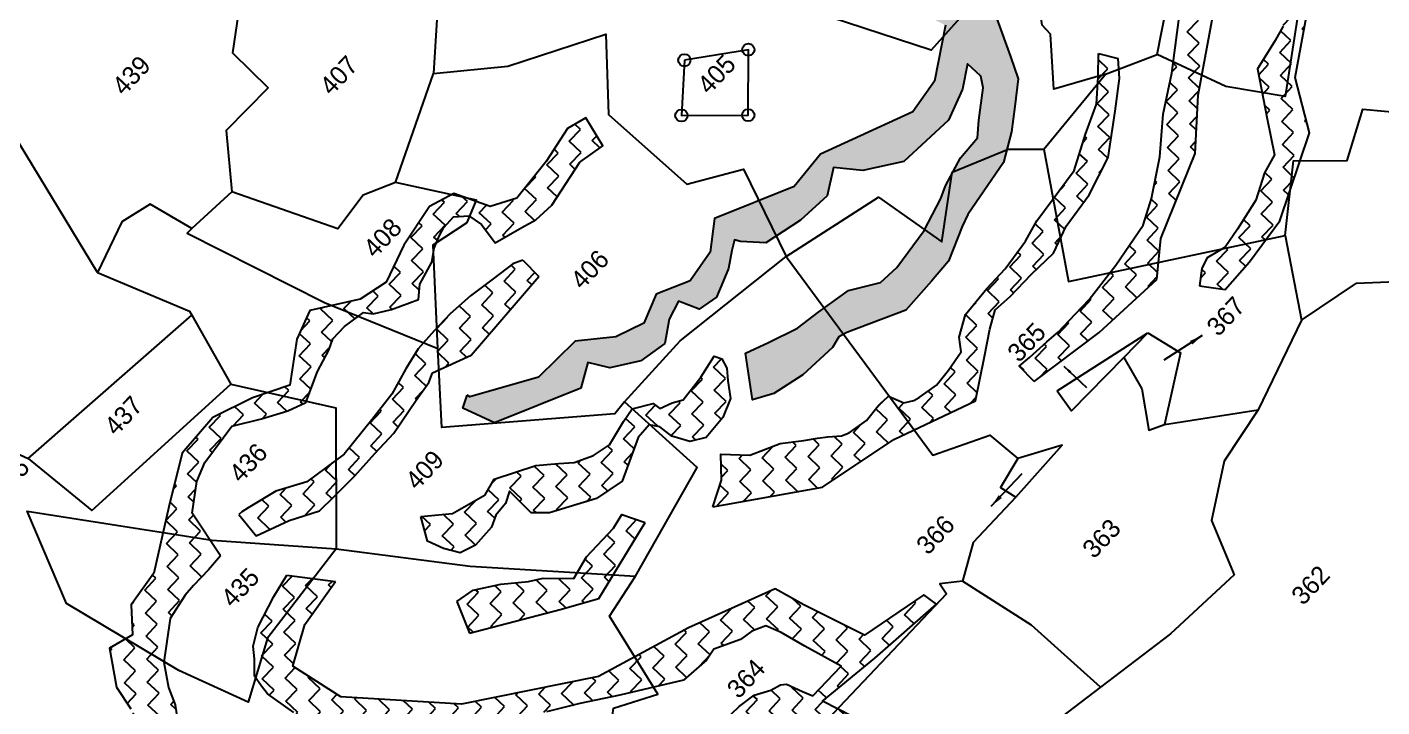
# Model space of a CAD drawing. Header units: metres. Extents: x 302481 to 307962, y 1946667 to 1951250.
# Drawn here: x 306660 to 307196, y 1948138 to 1948407 of the extents above; entities that cross this region are included whole.
import ezdxf

# ---------------------------------------------------------------- set-up
doc = ezdxf.new("R2010")
doc.units = ezdxf.units.M
for name, color, linetype in [('POLY_HATCH', 12, 'Continuous'), ('POLY_PARCEL', 6, 'Continuous'), ('SYM_ARROW', 1, 'Continuous'), ('SYM_STONE', 1, 'Continuous'), ('TEXT_PARCEL', 7, 'Continuous')]:
    doc.layers.add(name, color=color, linetype=linetype)
doc.styles.get("Standard").update_dxf_attribs({"font": 'simplex.shx'})
doc.styles.add('TEXT_MAP', font='')
doc.styles.get('TEXT_MAP').set_extended_font_data('Kruti Dev 050')
doc.dimstyles.get("Standard").update_dxf_attribs({"dimtxt": 0.18, "dimasz": 0.18, "dimexe": 0.18, "dimexo": 0.0625, "dimgap": 0.09, "dimtad": 0, "dimtih": 1, "dimtoh": 1, "dimdec": 4, "dimzin": 0, "dimdsep": 46, "dimtxsty": 'Standard', "dimcen": 0.09, "dimadec": 0, "dimazin": 0, "dimtfac": 1, "dimtdec": 4, "dimtofl": 0, "dimtmove": 0, "dimatfit": 3, "dimfxl": 1, "dimtolj": 1, "dimtzin": 0, "dimarcsym": 0})
pattern_1 = [(46.59836, (306648.6593, 1946662.5794), (-0.253821, 9.096249), [6.434523, -6.434523]), (136.59836, (306653.0805, 1946667.2544), (-9.096249, -0.253821), [6.434523, -6.434523])]

# ---------------------------------------------------------------- blocks, each defined once
blk = doc.blocks.new('STONE')
blk.add_circle((0, 0), 0.851)
blk = doc.blocks.new('TEXTARROW')
blk.add_leader([(0.04, -0.01), (8.68, -0.01)], dimstyle='Standard', override={"dimtxt": 2.5, "dimasz": 2.5, "dimexe": 1.25, "dimexo": 0.625, "dimgap": 0.625, "dimtad": 1, "dimtih": 0, "dimtoh": 0, "dimzin": 8, "dimcen": 2.5, "dimtofl": 1})

msp = doc.modelspace()

# ---------------------------------------------------------------- hatches: boundary and pattern name
at = {"layer": 'POLY_HATCH'}
h = msp.add_hatch(dxfattribs=at)
h.set_pattern_fill('ZIGZAG', color=256, scale=2.026621, angle=46.5984, style=0)
h.set_pattern_definition(pattern_1)
h.paths.add_polyline_path([(306741.79, 1949129.05), (306744.25, 1949143.9), (306753.24, 1949182.16), (306749.5, 1949187.67), (306742.5, 1949187.23), (306738.91, 1949163.47), (306735.98, 1949157.19), (306730.04, 1949147.71), (306725.87, 1949144.11), (306726.97, 1949132.51), (306716.38, 1949108.56), (306703.07, 1949084.92), (306692.96, 1949071.84), (306688.44, 1949067.06), (306686.02, 1949056.53), (306682.65, 1949052.17), (306695.55, 1949048.27), (306704.21, 1949057.43), (306718, 1949077.6), (306728.4, 1949094.17)])
h.paths.add_polyline_path([(306694.07, 1949138.51), (306706.37, 1949156.31), (306707.89, 1949167.01), (306696.06, 1949159.92), (306680.43, 1949136.81), (306654.25, 1949109.12), (306625.19, 1949042.23), (306613.76, 1949028.67), (306613.2, 1948999.56), (306626.1, 1948980.26), (306637.05, 1948963.92), (306641.18, 1948940.94), (306643.43, 1948913.62), (306634.04, 1948877.82), (306637.76, 1948854.12), (306645.99, 1948832.83), (306656.14, 1948809.45), (306660.98, 1948802.23), (306692.95, 1948815.15), (306709.12, 1948809.32), (306718.97, 1948786.51), (306721.55, 1948752.19), (306731.37, 1948751.11), (306745.49, 1948739.57), (306756.41, 1948719.08), (306767.8, 1948697.6), (306784.27, 1948678.26), (306802.48, 1948657.83), (306813.07, 1948639.33), (306816.15, 1948612.89), (306818.88, 1948583.73), (306819.2, 1948552.71), (306832.87, 1948511.31), (306856.09, 1948483.45), (306875.25, 1948466.35), (306892.82, 1948446.68), (306918.64, 1948446.06), (306943.47, 1948435.8), (306952.33, 1948421.12), (306981.18, 1948424.13), (307010.59, 1948414.42), (307023.2, 1948407.99), (307018.89, 1948385.82), (307010.34, 1948373.77), (306973.72, 1948356.96), (306963.31, 1948344.23), (306931.79, 1948331.52), (306930.17, 1948318.21), (306922.23, 1948306.81), (306908.77, 1948301.58), (306903.85, 1948290.1), (306892.79, 1948284.67), (306876.71, 1948282.96), (306862.18, 1948268.68), (306834.99, 1948260.94), (306833.99, 1948261.58), (306832.24, 1948256.48), (306844.81, 1948250.64), (306878.93, 1948264.4), (306881.75, 1948274.56), (306890.34, 1948272.48), (306902.67, 1948275.15), (306912.17, 1948282.01), (306913.84, 1948291.75), (306917.53, 1948298.83), (306925.75, 1948295.58), (306932.6, 1948300.43), (306935.15, 1948306.31), (306937.33, 1948311.8), (306938.69, 1948318.82), (306939.73, 1948323.11), (306942.08, 1948322.4), (306952.17, 1948321.92), (306965.88, 1948330.83), (306976.47, 1948340.44), (306978.87, 1948351.75), (306990.54, 1948350.53), (307006.72, 1948354.09), (307024.49, 1948370.49), (307029.97, 1948382.66), (307032.02, 1948392.8), (307037.19, 1948387.91), (307038.1, 1948383.28), (307036.51, 1948370.44), (307035.92, 1948363.45), (307029.16, 1948355.5), (307023.26, 1948344.48), (307021.47, 1948339.39), (307014.83, 1948326.8), (307003.99, 1948312.15), (306997.57, 1948306.15), (306984.86, 1948303.07), (306973.07, 1948294.6), (306964.72, 1948288.16), (306953.25, 1948282.41), (306944.06, 1948278.27), (306946.89, 1948259.74), (306955.35, 1948262.31), (306966.78, 1948269.61), (306978.5, 1948280.41), (306981.1, 1948284.75), (306984.15, 1948286.38), (307007.56, 1948295.19), (307017.71, 1948306.72), (307024.47, 1948314.67), (307029.91, 1948328.39), (307032.1, 1948333.1), (307046.27, 1948353.66), (307049.43, 1948365.77), (307050.7, 1948375.89), (307051.95, 1948386.78), (307049, 1948395.61), (307043.55, 1948410.57), (307030.46, 1948421.44), (307023.32, 1948427.44), (306985.06, 1948437.21), (306962.7, 1948432.7), (306955.85, 1948446.73), (306954.25, 1948448.24), (306949.5, 1948451.98), (306942.86, 1948453.73), (306933.86, 1948456.96), (306917.9, 1948459.22), (306900.55, 1948456.01), (306889.49, 1948463.45), (306885.9, 1948481.18), (306876, 1948489.04), (306864.85, 1948499.58), (306855.59, 1948512.11), (306841.77, 1948535.75), (306839.01, 1948565.52), (306835.27, 1948603.02), (306828.96, 1948635.4), (306819.12, 1948657.7), (306817.07, 1948661.9), (306812.69, 1948666.04), (306810.24, 1948670.62), (306802.28, 1948678.15), (306782.97, 1948703.96), (306778.17, 1948709.25), (306772.56, 1948716.07), (306765.64, 1948727.89), (306757.18, 1948739.67), (306752.41, 1948744.19), (306730.12, 1948765.26), (306729.8, 1948785.29), (306714.8, 1948809.29), (306701.48, 1948828.68), (306689.16, 1948839.57), (306688.49, 1948861.53), (306689.2, 1948878.22), (306695.35, 1948894.28), (306690.74, 1948906.95), (306703.75, 1948941.43), (306696.04, 1948968.35), (306689.98, 1948991.43), (306684.76, 1948997.87), (306682.01, 1949013.3), (306680.77, 1949030.32), (306676.74, 1949049.98), (306666.8, 1949045.05), (306669.15, 1949015.65), (306676.48, 1948991.11), (306681.78, 1948981.57), (306681.45, 1948965.28), (306687.05, 1948944.9), (306684.2, 1948935.51), (306680.06, 1948916.79), (306679.27, 1948903.2), (306678.34, 1948880.69), (306677.63, 1948864), (306675.65, 1948851.54), (306679.32, 1948830.71), (306684.31, 1948818.44), (306672.75, 1948815.79), (306669.31, 1948828.1), (306660.66, 1948846.85), (306651.62, 1948862.46), (306646.26, 1948874.32), (306650.92, 1948888.02), (306652.7, 1948893.89), (306657.41, 1948906.04), (306658.64, 1948917.71), (306657.72, 1948923.11), (306657.8, 1948934.35), (306656.68, 1948946.72), (306654.52, 1948954.8), (306652.32, 1948964.43), (306647.04, 1948973.2), (306641.85, 1948978.87), (306635.44, 1948986.44), (306627.04, 1948995.89), (306625.46, 1949010.96), (306627.26, 1949030.4), (306636.44, 1949048.88), (306642.99, 1949064.57), (306650, 1949077.56), (306659.91, 1949097.61), (306666.63, 1949107.11), (306677.98, 1949117.51), (306684.76, 1949124.68), (306691.56, 1949131.08)])
h = msp.add_hatch(dxfattribs=at)
h.set_pattern_fill('ZIGZAG', color=256, scale=2.026621, angle=46.5984, style=0)
h.set_pattern_definition(pattern_1)
h.paths.add_polyline_path([(307129.4, 1948413.75), (307124.59, 1948435.16), (307117.83, 1948442.47), (307097.78, 1948451.21), (307093.98, 1948470.31), (307124.04, 1948450.55), (307133.91, 1948449.42), (307141.55, 1948452.68), (307147.46, 1948468.08), (307146.24, 1948478.35), (307147.29, 1948482.84), (307161.56, 1948474.81), (307166.95, 1948474.73), (307171.63, 1948474.86), (307178.57, 1948478.34), (307184.51, 1948483.66), (307186.48, 1948488.64), (307186.65, 1948491.22), (307197.22, 1948498.55), (307199.98, 1948500.5), (307208.94, 1948498.41), (307221.3, 1948500.4), (307230.68, 1948514.42), (307218.59, 1948515.62), (307213.36, 1948508.02), (307189.19, 1948505.9), (307178.81, 1948493.65), (307159.85, 1948491.69), (307139.53, 1948489.56), (307132.76, 1948463.04), (307118.86, 1948461.59), (307090.1, 1948476.01), (307076.49, 1948475.09), (307081.25, 1948463.2), (307090.5, 1948446.45), (307109.79, 1948439.98), (307117.27, 1948423.34), (307112.8, 1948389.09), (307109.43, 1948372.88), (307108.02, 1948355.97), (307104.72, 1948339.48), (307101.5, 1948328.85), (307090.69, 1948313.08), (307080.05, 1948299.42), (307074.59, 1948293.64), (307067.98, 1948286.66), (307063.4, 1948282.78), (307056.55, 1948276.5), (307052.42, 1948273.1), (307058.3, 1948267.03), (307084.03, 1948286.39), (307106.86, 1948307.38), (307108.44, 1948323.65), (307122.04, 1948357.31), (307123.28, 1948380.3)])
h = msp.add_hatch(dxfattribs=at)
h.set_pattern_fill('ZIGZAG', color=256, scale=2.026621, angle=46.5984, style=0)
h.set_pattern_definition(pattern_1)
h.paths.add_polyline_path([(307177.29, 1948464.95), (307162.58, 1948454.69), (307157.65, 1948446.58), (307152.52, 1948437.3), (307152.44, 1948431.44), (307156.48, 1948420.78), (307157.67, 1948411.44), (307156.84, 1948407.67), (307153.72, 1948401.96), (307150.35, 1948396.47), (307146.76, 1948390.75), (307150.56, 1948370.96), (307153.53, 1948356.75), (307149.51, 1948349.61), (307146.06, 1948338.74), (307138.87, 1948327.29), (307133.91, 1948320.12), (307126.77, 1948315.93), (307124.77, 1948311.89), (307123.82, 1948304.94), (307133.99, 1948303.48), (307143.53, 1948314.35), (307155.6, 1948330.64), (307167.35, 1948365.45), (307161.69, 1948387.36), (307167.1, 1948416.64), (307166.64, 1948443.65), (307186.57, 1948458.83), (307213.67, 1948470.21), (307239.29, 1948500.83), (307247.68, 1948512.74), (307238.61, 1948513.63), (307232.26, 1948502.35), (307223.34, 1948494.37), (307211.1, 1948488.16), (307197.32, 1948469.26)])
h = msp.add_hatch(dxfattribs=at)
h.set_pattern_fill('ZIGZAG', color=256, scale=2.026621, angle=46.5984, style=0)
h.set_pattern_definition(pattern_1)
h.paths.add_polyline_path([(307000.65, 1948261.26), (306996.54, 1948257.4), (306992.02, 1948251.64), (306985.12, 1948246.76), (306982.11, 1948245.51), (306976.73, 1948245.12), (306972.53, 1948244.53), (306967.17, 1948243.68), (306957.83, 1948242.47), (306952.03, 1948240.2), (306945.77, 1948237.91), (306934.28, 1948238.29), (306934.56, 1948227.99), (306931.11, 1948217.37), (306974.54, 1948225.2), (307002.77, 1948244.06), (307035.11, 1948259.4), (307038.73, 1948276.93), (307040.78, 1948287.76), (307042.91, 1948295.32), (307048.86, 1948300.64), (307057.28, 1948309.55), (307065.96, 1948317.76), (307071.05, 1948328.45), (307080.09, 1948340.89), (307087.65, 1948355.63), (307090.42, 1948373.98), (307092.18, 1948386.92), (307091.56, 1948394.8), (307083.79, 1948396.89), (307083.64, 1948387.55), (307083, 1948376.76), (307078.64, 1948364.92), (307074.12, 1948350.5), (307059.43, 1948330.64), (307054.97, 1948322.55), (307046.84, 1948311.54), (307039.55, 1948303.83), (307031.16, 1948293.52), (307028.6, 1948284.55), (307029.46, 1948278.71), (307024.5, 1948271.54), (307019.75, 1948265.55), (307012.85, 1948260.67), (307010.78, 1948259.44), (307006.82, 1948258.63)])
h = msp.add_hatch(dxfattribs=at)
h.set_pattern_fill('ZIGZAG', color=256, scale=2.026621, angle=46.5984, style=0)
h.set_pattern_definition(pattern_1)
h.paths.add_polyline_path([(306927.34, 1948133.11), (306917.65, 1948134.86), (306912.59, 1948131.35), (306903.26, 1948128.39), (306895.6, 1948129.97), (306871.85, 1948113.15), (306868.03, 1948113.98), (306865.76, 1948114.82), (306859.76, 1948113.08), (306853.55, 1948110.66), (306847.64, 1948105.33), (306840.61, 1948100.2), (306836.02, 1948095.81), (306831.24, 1948090.3), (306823.23, 1948088.28), (306818.07, 1948088.35), (306815.8, 1948089.19), (306808.41, 1948097.05), (306799.52, 1948110.69), (306787.95, 1948115.97), (306779.76, 1948111.92), (306770.8, 1948111.67), (306767.5, 1948109.56), (306757.44, 1948113.46), (306742.05, 1948118.86), (306728.82, 1948127), (306718.95, 1948135.46), (306718.41, 1948139.03), (306715.75, 1948145.91), (306713.91, 1948155.94), (306716.35, 1948173.27), (306722.37, 1948182.41), (306725.63, 1948186.31), (306731.51, 1948192.53), (306736.29, 1948198.05), (306725.09, 1948214.87), (306726.99, 1948227.48), (306730.15, 1948234.96), (306740.74, 1948249.39), (306752.54, 1948252.19), (306762.99, 1948255.4), (306770.07, 1948258.74), (306774.67, 1948270.98), (306779.14, 1948279.4), (306780.81, 1948283.93), (306785.39, 1948288.77), (306792.86, 1948294.36), (306796.68, 1948293.79), (306804.03, 1948295.57), (306814.69, 1948299.46), (306815.19, 1948305.53), (306819.89, 1948314.18), (306820.85, 1948319.81), (306822.96, 1948324.8), (306824.66, 1948327.99), (306828.59, 1948332.14), (306834.63, 1948332.53), (306839.65, 1948329.09), (306845.01, 1948321.84), (306855.6, 1948327.97), (306861.12, 1948331.05), (306867.46, 1948336.83), (306878.58, 1948353.79), (306887.6, 1948360.26), (306880.97, 1948371.39), (306873.7, 1948367.2), (306865.18, 1948354.04), (306853.62, 1948339.63), (306843.03, 1948336.3), (306828.65, 1948341.42), (306819.07, 1948336.31), (306808.91, 1948320.98), (306801.92, 1948306.38), (306791.54, 1948299.55), (306771.63, 1948295.1), (306766.46, 1948283.74), (306763.72, 1948265.55), (306749.03, 1948260.51), (306733.25, 1948252.78), (306721.15, 1948238.67), (306715.93, 1948217.42), (306709.95, 1948191.22), (306701, 1948178.69), (306701.48, 1948166.74), (306692.33, 1948161.43), (306695.14, 1948146.05), (306700.85, 1948137.45), (306707.8, 1948122.08), (306714.76, 1948114.57), (306727.91, 1948109.47), (306745.03, 1948103.53), (306756.17, 1948096.3), (306789.79, 1948100.61), (306796.76, 1948100.54), (306806.68, 1948081.75), (306818.63, 1948069.92), (306841.28, 1948083.37), (306865.41, 1948100.37), (306885.84, 1948101.43), (306908.56, 1948107.98), (306935.1, 1948122.71), (306956.46, 1948132.41), (306971.86, 1948123.12), (306989.16, 1948114.31), (306998.07, 1948128.52), (306974.54, 1948140.5), (306995.29, 1948157.52), (307019.7, 1948178.84), (307014.72, 1948182.58), (306991.15, 1948166.67), (306967.23, 1948178.63), (306955.8, 1948184.98), (306921.53, 1948169.54), (306885.86, 1948150.28), (306831.63, 1948139.28), (306783.89, 1948142.22), (306764.93, 1948154.38), (306769.74, 1948170.85), (306781.78, 1948187.9), (306762.6, 1948190.35), (306757.42, 1948181.97), (306751.03, 1948169.69), (306749.22, 1948162.24), (306749.8, 1948157.32), (306749.76, 1948150.37), (306752.56, 1948146.42), (306754.89, 1948143.35), (306765.4, 1948136.02), (306776.55, 1948129.84), (306809.29, 1948129.98), (306814.4, 1948131.7), (306831.63, 1948132.86), (306844.62, 1948133.23), (306865.38, 1948136.29), (306878.52, 1948139.57), (306894.34, 1948142.94), (306919.51, 1948148.81), (306928.71, 1948156.69), (306931.51, 1948161.03), (306942.16, 1948164.92), (306946.56, 1948168.18), (306952.1, 1948170.36), (306958.23, 1948167.62), (306967.56, 1948162.28), (306981.9, 1948154.39), (306970.79, 1948142.64), (306966.71, 1948144.32), (306960.35, 1948147.28), (306957.9, 1948146.98), (306954.14, 1948144.86), (306947.47, 1948142.88), (306941.54, 1948138.45), (306935.65, 1948132.68)])
h = msp.add_hatch(dxfattribs=at)
h.set_pattern_fill('ZIGZAG', color=256, scale=2.026621, angle=46.5984, style=0)
h.set_pattern_definition(pattern_1)
h.paths.add_polyline_path([(306818.76, 1948266.66), (306820.23, 1948270.45), (306835.5, 1948277.42), (306862.28, 1948308.58), (306855.96, 1948314.98), (306851.96, 1948313.52), (306844.27, 1948307.7), (306835.27, 1948300.94), (306827.17, 1948293.76), (306820.85, 1948287.08), (306814.55, 1948279.96), (306809.61, 1948271.97), (306804.06, 1948261.95), (306796.26, 1948251.86), (306785.2, 1948238.32), (306770.48, 1948227.37), (306758.26, 1948223.66), (306747.23, 1948217.07), (306744.81, 1948215.43), (306743.57, 1948214.43), (306750.48, 1948205.99), (306763.54, 1948211.96), (306775.54, 1948215.89), (306781.22, 1948221.43), (306789.51, 1948229.74), (306797.34, 1948238.48), (306804.97, 1948246.54), (306813.8, 1948259.57)])
h = msp.add_hatch(dxfattribs=at)
h.set_pattern_fill('ZIGZAG', color=256, scale=2.026621, angle=46.5984, style=0)
h.set_pattern_definition(pattern_1)
h.paths.add_polyline_path([(306859.33, 1948215.02), (306866.59, 1948214.99), (306885.17, 1948220.67), (306895.29, 1948227.51), (306903.61, 1948250.28), (306910.15, 1948249.01), (306914.94, 1948245.4), (306922.02, 1948243.26), (306928.54, 1948244.85), (306935.11, 1948252.77), (306938.18, 1948260.35), (306936.08, 1948273.38), (306934.71, 1948275.94), (306931.64, 1948277.03), (306926.48, 1948268.68), (306919.46, 1948259.82), (306915.05, 1948258.52), (306910.19, 1948256.28), (306907.56, 1948258.31), (306899.18, 1948256.2), (306895.81, 1948251.18), (306890.21, 1948241.89), (306884, 1948237.73), (306876.35, 1948234.94), (306870.04, 1948234.52), (306861.16, 1948233.8), (306844.67, 1948228.42), (306841.1, 1948222.23), (306828.18, 1948214.83), (306815.57, 1948213.54), (306818.18, 1948203.78), (306824.58, 1948200.91), (306831.19, 1948199.23), (306837.25, 1948202.27), (306843.56, 1948209.42), (306845.3, 1948214.15), (306849.16, 1948218.71), (306850.66, 1948223.67)])
h = msp.add_hatch(dxfattribs=at)
h.set_pattern_fill('ZIGZAG', color=256, scale=2.026621, angle=46.5984, style=0)
h.set_pattern_definition(pattern_1)
h.paths.add_polyline_path([(306870.81, 1948176.78), (306886.06, 1948181.13), (306904.44, 1948211.17), (306895.18, 1948214.4), (306891.81, 1948208.91), (306881.12, 1948197.6), (306876.2, 1948189.03), (306864.02, 1948189.15), (306858.2, 1948187.82), (306847.22, 1948186.8), (306836.28, 1948184.38), (306829.84, 1948179.98), (306834.87, 1948167.45)])

# ---------------------------------------------------------------- linework, layer by layer
for points in [[(307123.82, 1948304.94), (307133.99, 1948303.48), (307143.53, 1948314.35), (307155.6, 1948330.64), (307167.35, 1948365.45), (307161.69, 1948387.36), (307167.1, 1948416.64), (307166.64, 1948443.65), (307186.57, 1948458.83), (307213.67, 1948470.21), (307239.29, 1948500.83), (307255.56, 1948523.93), (307253.59, 1948543.83), (307235.51, 1948572.64)], [(307112.8, 1948389.09), (307117.27, 1948423.34)], [(307043.55, 1948410.57), (307049, 1948395.61), (307051.95, 1948386.78), (307050.7, 1948375.89), (307049.43, 1948365.77), (307046.27, 1948353.66), (307032.1, 1948333.1), (307029.91, 1948328.39), (307024.47, 1948314.67), (307017.71, 1948306.72), (307007.56, 1948295.19), (306984.15, 1948286.38), (306981.1, 1948284.75), (306978.5, 1948280.41), (306966.78, 1948269.61), (306955.35, 1948262.31), (306946.89, 1948259.74), (306944.06, 1948278.27), (306953.25, 1948282.41), (306964.72, 1948288.16), (306973.07, 1948294.6), (306984.86, 1948303.07), (306997.57, 1948306.15), (307003.99, 1948312.15), (307014.83, 1948326.8), (307021.47, 1948339.39), (307023.26, 1948344.48), (307029.16, 1948355.5), (307035.92, 1948363.45), (307036.51, 1948370.44), (307038.1, 1948383.28), (307037.19, 1948387.91), (307032.02, 1948392.8), (307029.97, 1948382.66), (307024.49, 1948370.49), (307006.72, 1948354.09), (306990.54, 1948350.53), (306978.87, 1948351.75), (306976.47, 1948340.44), (306965.88, 1948330.83), (306952.17, 1948321.92), (306942.08, 1948322.4), (306939.73, 1948323.11), (306938.69, 1948318.82), (306937.33, 1948311.8), (306935.15, 1948306.31), (306932.6, 1948300.43), (306925.75, 1948295.58), (306917.53, 1948298.83), (306913.84, 1948291.75), (306912.17, 1948282.01), (306902.67, 1948275.15), (306890.34, 1948272.48), (306881.75, 1948274.56), (306878.93, 1948264.4), (306844.81, 1948250.64), (306832.24, 1948256.48), (306833.99, 1948261.58)], [(307106.86, 1948307.38), (307108.44, 1948323.65), (307122.04, 1948357.31), (307123.28, 1948380.3), (307129.4, 1948413.75)], [(307023.2, 1948407.99), (307018.89, 1948385.82), (307010.34, 1948373.77), (306973.72, 1948356.96), (306963.31, 1948344.23), (306931.79, 1948331.52), (306930.17, 1948318.21), (306922.23, 1948306.81), (306908.77, 1948301.58), (306903.85, 1948290.1), (306892.79, 1948284.67), (306876.71, 1948282.96), (306862.18, 1948268.68), (306834.99, 1948260.94), (306833.99, 1948261.58)], [(307156.84, 1948407.67), (307153.72, 1948401.96), (307150.35, 1948396.47), (307146.76, 1948390.75), (307150.56, 1948370.96), (307153.53, 1948356.75), (307149.51, 1948349.61), (307146.06, 1948338.74), (307138.87, 1948327.29), (307133.91, 1948320.12), (307126.77, 1948315.93), (307124.77, 1948311.89), (307123.82, 1948304.94)], [(306931.11, 1948217.37), (306934.56, 1948227.99), (306934.28, 1948238.29), (306945.77, 1948237.91), (306952.03, 1948240.2), (306957.83, 1948242.47), (306967.17, 1948243.68), (306972.53, 1948244.53), (306976.73, 1948245.12), (306982.11, 1948245.51), (306985.12, 1948246.76), (306992.02, 1948251.64), (306996.54, 1948257.4), (307000.65, 1948261.26), (307006.82, 1948258.63), (307010.78, 1948259.44), (307012.85, 1948260.67), (307019.75, 1948265.55), (307024.5, 1948271.54), (307029.46, 1948278.71), (307028.6, 1948284.55), (307031.16, 1948293.52), (307039.55, 1948303.83), (307046.84, 1948311.54), (307054.97, 1948322.55), (307059.43, 1948330.64), (307074.12, 1948350.5), (307078.64, 1948364.92), (307083, 1948376.76), (307083.64, 1948387.55), (307083.79, 1948396.89)], [(307035.11, 1948259.4), (307038.73, 1948276.93), (307040.78, 1948287.76), (307042.91, 1948295.32), (307048.86, 1948300.64), (307057.28, 1948309.55), (307065.96, 1948317.76), (307071.05, 1948328.45), (307080.09, 1948340.89), (307087.65, 1948355.63), (307090.42, 1948373.98), (307092.18, 1948386.92), (307091.56, 1948394.8)], [(307083.79, 1948396.89), (307091.56, 1948394.8)], [(307058.3, 1948267.03), (307052.42, 1948273.1), (307056.55, 1948276.5), (307063.4, 1948282.78), (307067.98, 1948286.66), (307074.59, 1948293.64), (307080.05, 1948299.42), (307090.69, 1948313.08), (307101.5, 1948328.85), (307104.72, 1948339.48), (307108.02, 1948355.97), (307109.43, 1948372.88), (307112.8, 1948389.09)], [(306878.58, 1948353.79), (306887.6, 1948360.26), (306880.97, 1948371.39), (306873.7, 1948367.2), (306865.18, 1948354.04), (306853.62, 1948339.63), (306843.03, 1948336.3), (306828.65, 1948341.42), (306819.07, 1948336.31), (306808.91, 1948320.98), (306801.92, 1948306.38), (306791.54, 1948299.55), (306771.63, 1948295.1), (306766.46, 1948283.74), (306763.72, 1948265.55), (306749.03, 1948260.51), (306733.25, 1948252.78), (306721.15, 1948238.67), (306715.93, 1948217.42), (306709.95, 1948191.22), (306701, 1948178.69), (306701.48, 1948166.74), (306692.33, 1948161.43), (306695.14, 1948146.05), (306700.85, 1948137.45)], [(306867.46, 1948336.83), (306878.58, 1948353.79)], [(306725.09, 1948214.87), (306726.99, 1948227.48), (306730.15, 1948234.96), (306740.74, 1948249.39), (306752.54, 1948252.19), (306762.99, 1948255.4), (306770.07, 1948258.74), (306774.67, 1948270.98), (306779.14, 1948279.4), (306780.81, 1948283.93), (306785.39, 1948288.77), (306792.86, 1948294.36), (306796.68, 1948293.79), (306804.03, 1948295.57), (306814.69, 1948299.46), (306815.19, 1948305.53), (306819.89, 1948314.18), (306820.85, 1948319.81), (306822.96, 1948324.8), (306824.66, 1948327.99), (306828.59, 1948332.14), (306834.63, 1948332.53), (306839.65, 1948329.09), (306845.01, 1948321.84), (306855.6, 1948327.97), (306861.12, 1948331.05), (306867.46, 1948336.83)], [(306855.96, 1948314.98), (306851.96, 1948313.52), (306844.27, 1948307.7), (306835.27, 1948300.94), (306827.17, 1948293.76), (306820.85, 1948287.08), (306814.55, 1948279.96), (306809.61, 1948271.97), (306804.06, 1948261.95), (306796.26, 1948251.86), (306785.2, 1948238.32), (306770.48, 1948227.37), (306758.26, 1948223.66), (306747.23, 1948217.07), (306744.81, 1948215.43), (306743.57, 1948214.43)], [(306855.96, 1948314.98), (306862.28, 1948308.58)], [(306820.23, 1948270.45), (306835.5, 1948277.42), (306862.28, 1948308.58)], [(307058.3, 1948267.03), (307084.03, 1948286.39), (307106.86, 1948307.38)], [(306743.57, 1948214.43), (306750.48, 1948205.99), (306763.54, 1948211.96), (306775.54, 1948215.89), (306781.22, 1948221.43), (306789.51, 1948229.74), (306797.34, 1948238.48), (306804.97, 1948246.54), (306813.8, 1948259.57), (306818.76, 1948266.66), (306820.23, 1948270.45)], [(306931.11, 1948217.37), (306974.54, 1948225.2), (307002.77, 1948244.06), (307035.11, 1948259.4)], [(306736.29, 1948198.05), (306725.09, 1948214.87)], [(306829.84, 1948179.98), (306836.28, 1948184.38), (306847.22, 1948186.8), (306858.2, 1948187.82), (306864.02, 1948189.15), (306876.2, 1948189.03), (306881.12, 1948197.6), (306891.81, 1948208.91), (306895.18, 1948214.4), (306904.44, 1948211.17)], [(306834.87, 1948167.45), (306870.81, 1948176.78), (306886.06, 1948181.13), (306904.44, 1948211.17)], [(306736.29, 1948198.05), (306731.51, 1948192.53), (306725.63, 1948186.31), (306722.37, 1948182.41), (306716.35, 1948173.27), (306713.91, 1948155.94), (306715.75, 1948145.91), (306718.41, 1948139.03), (306718.95, 1948135.46)], [(306765.4, 1948136.02), (306754.89, 1948143.35), (306752.56, 1948146.42), (306749.76, 1948150.37), (306749.8, 1948157.32), (306749.22, 1948162.24), (306751.03, 1948169.69), (306757.42, 1948181.97), (306762.6, 1948190.35)], [(306762.6, 1948190.35), (306781.78, 1948187.9)], [(306998.07, 1948128.52), (306974.54, 1948140.5), (306995.29, 1948157.52), (307019.7, 1948178.84), (307014.72, 1948182.58), (306991.15, 1948166.67), (306967.23, 1948178.63), (306955.8, 1948184.98), (306921.53, 1948169.54), (306885.86, 1948150.28), (306831.63, 1948139.28), (306783.89, 1948142.22), (306764.93, 1948154.38), (306769.74, 1948170.85), (306781.78, 1948187.9)], [(306829.84, 1948179.98), (306834.87, 1948167.45)], [(306935.65, 1948132.68), (306941.54, 1948138.45), (306947.47, 1948142.88), (306954.14, 1948144.86), (306957.9, 1948146.98), (306960.35, 1948147.28), (306966.71, 1948144.32), (306970.79, 1948142.64), (306981.9, 1948154.39), (306967.56, 1948162.28), (306958.23, 1948167.62), (306952.1, 1948170.36), (306946.56, 1948168.18), (306942.16, 1948164.92), (306931.51, 1948161.03), (306928.71, 1948156.69), (306919.51, 1948148.81), (306894.34, 1948142.94), (306878.52, 1948139.57), (306865.38, 1948136.29)]]:
    msp.add_lwpolyline(points, dxfattribs=at)
msp.add_lwpolyline([(306815.57, 1948213.54), (306828.18, 1948214.83), (306841.1, 1948222.23), (306844.67, 1948228.42), (306861.16, 1948233.8), (306870.04, 1948234.52), (306876.35, 1948234.94), (306884, 1948237.73), (306890.21, 1948241.89), (306895.81, 1948251.18), (306899.18, 1948256.2), (306907.56, 1948258.31), (306910.19, 1948256.28), (306915.05, 1948258.52), (306919.46, 1948259.82), (306926.48, 1948268.68), (306931.64, 1948277.03), (306934.71, 1948275.94), (306936.68, 1948272.25), (306937.05, 1948267.34), (306938.18, 1948260.35), (306935.11, 1948252.77), (306928.54, 1948244.85), (306922.02, 1948243.26), (306914.94, 1948245.4), (306910.15, 1948249.01), (306905.92, 1948249.83), (306901.6, 1948244.79), (306895.29, 1948227.51), (306885.17, 1948220.67), (306866.59, 1948214.99), (306859.33, 1948215.02), (306850.66, 1948223.67), (306849.16, 1948218.71), (306845.3, 1948214.15), (306843.56, 1948209.42), (306837.2, 1948202.21), (306834.65, 1948200.97), (306831.19, 1948199.23), (306824.58, 1948200.91), (306818.18, 1948203.78)], close=True, dxfattribs=at)
at = {"layer": 'POLY_PARCEL'}
for points in [[(307062.89, 1948448.77), (307017.53, 1948398.19), (306964.28, 1948415.53), (306967.31, 1948459.66), (306935.96, 1948476.68)], [(307107.05, 1948396.41), (307117.99, 1948452.11), (307090.26, 1948463.34), (307072.79, 1948459.82), (307062.89, 1948448.77)], [(307194.42, 1948460.69), (307167.48, 1948442.87), (307157.69, 1948379.86), (307134.14, 1948383.77), (307107.05, 1948396.41)], [(307086.58, 1948388.65), (307066.15, 1948382.7), (307064.87, 1948404.47), (307061.57, 1948408.1), (307059.07, 1948426.46), (307066.66, 1948430.57), (307062.89, 1948448.77)], [(307157.73, 1948324.74), (307161.01, 1948354.39), (307182.23, 1948354.42), (307188.46, 1948374.77), (307205.61, 1948373.25), (307218.43, 1948397.03), (307255.78, 1948432.59), (307265.36, 1948448.52)], [(306745.78, 1948429.35), (306741, 1948397.11), (306755.19, 1948383.22), (306738.61, 1948366.35), (306740.82, 1948342.03)], [(306687.67, 1948310.16), (306628.84, 1948406.92)], [(306821.99, 1948410.27), (306820.59, 1948388.85)], [(306820.59, 1948388.85), (306850.01, 1948391.85), (306888.87, 1948404.47), (306889.82, 1948372.74), (306920.94, 1948345.16), (306943.37, 1948351.08), (306960.14, 1948316.51)], [(307086.58, 1948388.65), (307107.05, 1948396.41)], [(306805.61, 1948345.8), (306820.59, 1948388.85)], [(307062.22, 1948358.96), (307086.58, 1948388.65)], [(306960.14, 1948316.51), (306996.8, 1948339.97), (307021.77, 1948322.25), (307025.95, 1948349.8), (307048.11, 1948358.99), (307062.22, 1948358.96)], [(307062.22, 1948358.96), (307071.87, 1948306.54), (307157.73, 1948324.74)], [(306740.82, 1948342.03), (306725.02, 1948327.52)], [(306805.61, 1948345.8), (306792.79, 1948340.72), (306782.8, 1948327.42), (306740.82, 1948342.03)], [(306822.28, 1948280.12), (306820.49, 1948321.12), (306834, 1948329.94), (306837.68, 1948338.74), (306805.61, 1948345.8)], [(306725.02, 1948327.52), (306708.49, 1948337.16), (306697.21, 1948330.21), (306687.67, 1948310.16)], [(306725.02, 1948327.52), (306723.13, 1948325.78), (306777.42, 1948298.24), (306822.28, 1948280.12)], [(307157.73, 1948324.74), (307164.18, 1948291.35)], [(306896.25, 1948258.92), (306918.25, 1948283.13), (306960.14, 1948316.51)], [(306960.14, 1948316.51), (307018.21, 1948237.91), (307040.83, 1948245.72), (307051.88, 1948236.58)], [(306687.67, 1948310.16), (306724.09, 1948294.89), (306725.02, 1948293.25)], [(307164.18, 1948291.35), (307185.88, 1948305.96), (307242.7, 1948308.27)], [(306660.22, 1948236.58), (306725.02, 1948293.25)], [(306725.02, 1948293.25), (306740.44, 1948265.97)], [(307164.18, 1948291.35), (307147.06, 1948255.81)], [(307067.49, 1948263.3), (307103.37, 1948286.31)], [(307093.8, 1948276.56), (307103.37, 1948286.31)], [(307103.37, 1948286.31), (307116.3, 1948278.36), (307109.91, 1948249.99)], [(306896.25, 1948258.92), (306892.32, 1948254.22), (306823.86, 1948248.75), (306822.28, 1948280.12)], [(307067.49, 1948263.3), (307073.06, 1948255.43), (307093.8, 1948276.56)], [(307093.8, 1948276.56), (307101.01, 1948264.16), (307103.75, 1948247.8), (307109.91, 1948249.99)], [(306660.22, 1948236.58), (306685.42, 1948215.98), (306740.44, 1948265.97)], [(306740.44, 1948265.97), (306782.01, 1948256.66), (306782.07, 1948200.74)], [(306900.58, 1948190.03), (306924.92, 1948232.97), (306896.25, 1948258.92)], [(307147.06, 1948255.81), (307133.51, 1948235.44), (307128.53, 1948212.02), (307137.51, 1948190.56), (307112.36, 1948167.17), (307084.64, 1948146.04)], [(307109.91, 1948249.99), (307147.06, 1948255.81)], [(306637.54, 1948232.81), (306650.46, 1948241.02), (306660.22, 1948236.58)], [(307051.15, 1948221.27), (307069.42, 1948241.76), (307051.88, 1948236.58)], [(307051.88, 1948236.58), (307045.03, 1948225.01), (307051.15, 1948221.27)], [(307051.15, 1948221.27), (307034.16, 1948203.29), (307030.04, 1948188)], [(306782.07, 1948200.74), (306835.06, 1948193.94), (306900.58, 1948190.03)], [(306879.95, 1948096.83), (306888.34, 1948111.59), (306891.83, 1948137.69), (306909.36, 1948143.25), (306890.26, 1948174.15), (306900.58, 1948190.03)], [(307030.04, 1948188), (307020.98, 1948186.97), (307023.6, 1948182.98), (306969.44, 1948125.7), (306965.03, 1948112.86), (306927.14, 1948058.56)], [(307084.64, 1948146.04), (307057.25, 1948170.52), (307030.04, 1948188)], [(307084.64, 1948146.04), (307064.04, 1948130.31), (307005.55, 1948117.57), (306982.93, 1948093.65), (306996.28, 1948074.62)]]:
    msp.add_lwpolyline(points, dxfattribs=at)
for points in [[(306919.9, 1948394.15), (306918.72, 1948372.31), (306945.2, 1948372.42), (306945.22, 1948398.34)], [(306782.07, 1948200.74), (306754.88, 1948165.42), (306747.26, 1948140.17), (306719.76, 1948152.6), (306675.4, 1948179.16), (306659.79, 1948215.65), (306732.96, 1948204.25)]]:
    msp.add_lwpolyline(points, close=True, dxfattribs=at)

# ---------------------------------------------------------------- block references
at = {"layer": 'SYM_ARROW', "ltscale": 10}
for p, xscale, yscale, zscale, rotation in [((307124.95, 1948285.2), 2.096892929861899, 2.096892929861899, 2.096892929861899, 212.5801879057398), ((307070.04, 1948273.17), 1.423511684434027, 1.423511684434027, 1.423511684434027, 316.5983623790622), ((307041.32, 1948217.69), 2.056280166144495, 2.056280166144495, 2.056280166144495, 46.59832664744267)]:
    msp.add_blockref('TEXTARROW', p, dxfattribs=dict(at, xscale=xscale, yscale=yscale, zscale=zscale, rotation=rotation))
at = {"layer": 'SYM_STONE', "ltscale": 10, "xscale": 2.837269951954671, "yscale": 2.837269951954671, "zscale": 2.837269951954671, "rotation": 46.59836237906222}
for p in [(306945.22, 1948398.34), (306919.9, 1948394.15), (306918.72, 1948372.31), (306945.2, 1948372.42)]:
    msp.add_blockref('STONE', p, dxfattribs=at)

# ---------------------------------------------------------------- texts
at = {"layer": 'TEXT_PARCEL', "style": 'TEXT_MAP'}
for s, p in [('439', (306698.04, 1948379.77)), ('407', (306780.19, 1948379.78)), ('405', (306929.65, 1948380.2)), ('408', (306797.47, 1948315.49)), ('406', (306879.47, 1948302.99)), ('367', (307131.24, 1948284.45)), ('365', (307052.38, 1948274.16)), ('437', (306694.94, 1948245.14)), ('436', (306744.32, 1948226.47)), ('409', (306814.1, 1948223.63)), ('555', (306650.15, 1948220.69)), ('366', (307016.3, 1948197.97)), ('363', (307082.05, 1948196.52)), ('435', (306741.12, 1948177.12)), ('362', (307164.77, 1948178.05)), ('364', (306941.37, 1948141.07))]:
    msp.add_text(s, height=7.296, rotation=46.5984, dxfattribs=at).set_placement(p)

doc.saveas('drawing.dxf')
